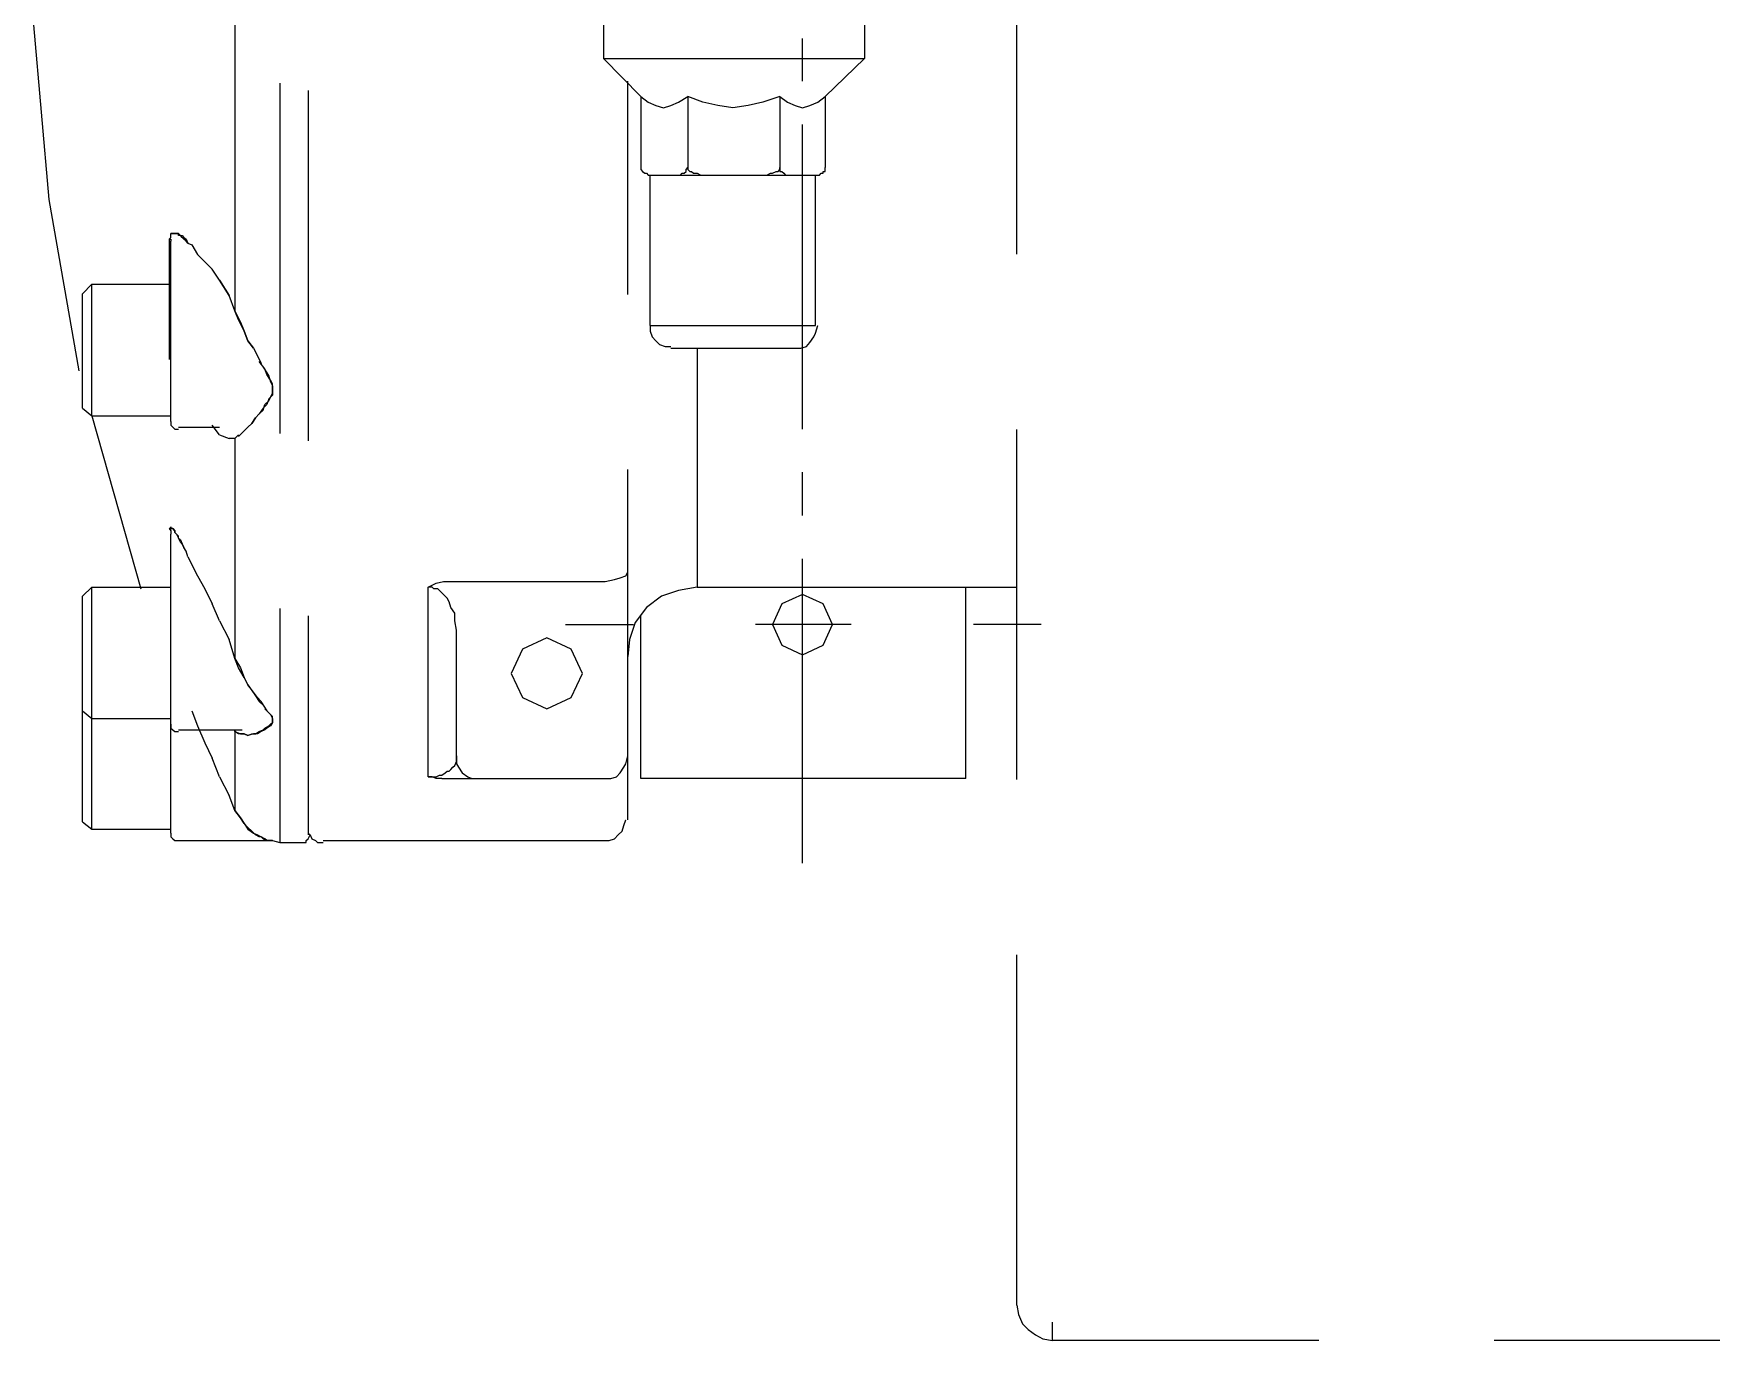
# Model space of a CAD drawing. Header units: inches. Extents: x -229 to 371, y -110 to 269.
# Drawn here: x 11.51 to 23.49, y 201.22 to 210.55 of the extents above; entities that cross this region are included whole.
import ezdxf

# ---------------------------------------------------------------- set-up
doc = ezdxf.new("R2010")
doc.units = ezdxf.units.IN
doc.header["$MEASUREMENT"] = 0
doc.linetypes.add('HIDDEN', pattern=[0.375, 0.25, -0.125])
doc.layers.get('0').update_dxf_attribs({"color": 10})

msp = doc.modelspace()

# ---------------------------------------------------------------- linework, layer by layer
at = {"color": 1, "linetype": 'HIDDEN', "ltscale": 10}
for p, q in [((13.27178, 217.69145), (13.27178, 204.77187)), ((13.47328, 217.63836), (13.47328, 204.82497)), ((18.53088, 201.46992), (18.53088, 212.98124)), ((15.57986, 210.84989), (15.57986, 210.36699)), ((17.44473, 210.84989), (17.44473, 210.36699)), ((12.94942, 210.71336), (12.94942, 208.56684)), ((11.5131, 210.60717), (11.62131, 209.36073)), ((17.00126, 210.20518), (17.00126, 210.5111)), ((15.57986, 210.36699), (15.84735, 210.09646)), ((15.57986, 210.36699), (17.44473, 210.36699)), ((17.44473, 210.36699), (17.16257, 210.09646)), ((15.7538, 204.93368), (15.7538, 210.20518)), ((15.84735, 210.09646), (15.84735, 209.58827)), ((15.84735, 210.09646), (15.90019, 210.05601)), ((15.90019, 210.05601), (15.95556, 210.03072)), ((16.0615, 210.03072), (16.11661, 210.05601)), ((16.11661, 210.05601), (16.18235, 210.09646)), ((16.18235, 210.09646), (16.18235, 209.58827)), ((16.29056, 210.05601), (16.18235, 210.09646)), ((16.39675, 210.03072), (16.29056, 210.05601)), ((16.71911, 210.05601), (16.61317, 210.03072)), ((16.83996, 210.09646), (16.71911, 210.05601)), ((16.83996, 210.09646), (16.83996, 209.58827)), ((16.83996, 210.09646), (16.89305, 210.05601)), ((16.89305, 210.05601), (16.94817, 210.03072)), ((17.05436, 210.03072), (17.10948, 210.05601)), ((17.10948, 210.05601), (17.16257, 210.09646)), ((17.16257, 210.09646), (17.16257, 209.58827)), ((15.95556, 210.03072), (16.0084, 210.01555)), ((16.0084, 210.01555), (16.0615, 210.03072)), ((16.50496, 210.01555), (16.39675, 210.03072)), ((16.61317, 210.03072), (16.50496, 210.01555)), ((16.94817, 210.03072), (17.00126, 210.01555)), ((17.00126, 210.01555), (17.05436, 210.03072)), ((17.00126, 207.72239), (17.00126, 209.89672)), ((15.84735, 209.58827), (15.84735, 209.57563)), ((15.84735, 209.57563), (15.85999, 209.56046)), ((16.16971, 209.57563), (16.18235, 209.58827)), ((16.16971, 209.56046), (16.16971, 209.57563)), ((16.18235, 209.58827), (16.18235, 209.57563)), ((16.18235, 209.57563), (16.19727, 209.56046)), ((16.82732, 209.56046), (16.83996, 209.57563)), ((16.83996, 209.57563), (16.83996, 209.58827)), ((16.83996, 209.58827), (16.83996, 209.57563)), ((16.83996, 209.57563), (16.83996, 209.56046)), ((17.16257, 209.57563), (17.16257, 209.58827)), ((17.16257, 209.56046), (17.16257, 209.57563)), ((15.85999, 209.56046), (15.87491, 209.54782)), ((15.85999, 209.56046), (15.85999, 209.56046)), ((15.87491, 209.54782), (15.88755, 209.54782)), ((15.88755, 209.54782), (15.90019, 209.53518)), ((15.90019, 209.53518), (15.90019, 209.53518)), ((15.90019, 209.53518), (15.91511, 209.53518)), ((15.91511, 208.46065), (15.91511, 209.53518)), ((15.91511, 209.53518), (15.92775, 209.53518)), ((15.92775, 209.53518), (17.09456, 209.53518)), ((16.1017, 209.53518), (16.11661, 209.53518)), ((16.11661, 209.53518), (16.12951, 209.53518)), ((16.12951, 209.53518), (16.14215, 209.54782)), ((16.14215, 209.54782), (16.15707, 209.54782)), ((16.15707, 209.54782), (16.16971, 209.56046)), ((16.16971, 209.56046), (16.16971, 209.56046)), ((16.19727, 209.56046), (16.20991, 209.56046)), ((16.20991, 209.56046), (16.2228, 209.54782)), ((16.2228, 209.54782), (16.25036, 209.54782)), ((16.25036, 209.54782), (16.2759, 209.53518)), ((16.2759, 209.53518), (16.30346, 209.53518)), ((16.30346, 209.53518), (16.33101, 209.53518)), ((16.69357, 209.53518), (16.71911, 209.53518)), ((16.71911, 209.53518), (16.74667, 209.53518)), ((16.74667, 209.53518), (16.7722, 209.54782)), ((16.7722, 209.54782), (16.78712, 209.54782)), ((16.78712, 209.54782), (16.8124, 209.56046)), ((16.8124, 209.56046), (16.82732, 209.56046)), ((16.83996, 209.56046), (16.85285, 209.56046)), ((16.85285, 209.56046), (16.86777, 209.54782)), ((16.86777, 209.54782), (16.86777, 209.54782)), ((16.86777, 209.54782), (16.88041, 209.53518)), ((16.88041, 209.53518), (16.89305, 209.53518)), ((16.89305, 209.53518), (16.90797, 209.53518)), ((17.09456, 208.46065), (17.09456, 209.53518)), ((17.09456, 209.53518), (17.10948, 209.53518)), ((17.10948, 209.53518), (17.12212, 209.53518)), ((17.12212, 209.53518), (17.13501, 209.54782)), ((17.13501, 209.54782), (17.14968, 209.54782)), ((17.14968, 209.54782), (17.14968, 209.56046)), ((17.14968, 209.56046), (17.16257, 209.56046)), ((11.62131, 209.36073), (11.83571, 208.13703)), ((12.50596, 209.11801), (12.49332, 209.11801)), ((12.49332, 209.11801), (12.49332, 209.11801)), ((12.49332, 209.10284), (12.49332, 209.11801)), ((12.49332, 209.11801), (12.49332, 209.11801)), ((12.49332, 209.11801), (12.50596, 209.11801)), ((12.49332, 209.0902), (12.49332, 209.10284)), ((12.52088, 209.11801), (12.50596, 209.11801)), ((12.50596, 209.11801), (12.52088, 209.11801)), ((12.53352, 209.11801), (12.52088, 209.11801)), ((12.52088, 209.11801), (12.52088, 209.11801)), ((12.52088, 209.11801), (12.52088, 209.11801)), ((12.52088, 209.11801), (12.53352, 209.11801)), ((12.54641, 209.11801), (12.53352, 209.11801)), ((12.53352, 209.11801), (12.54641, 209.11801)), ((12.54641, 209.10284), (12.54641, 209.11801)), ((12.54641, 209.11801), (12.56108, 209.10284)), ((12.56108, 209.10284), (12.54641, 209.10284)), ((12.57397, 209.0902), (12.56108, 209.10284)), ((12.56108, 209.10284), (12.57397, 209.10284)), ((12.57397, 209.10284), (12.58661, 209.0902)), ((12.48068, 209.07756), (12.49332, 209.0902)), ((12.48068, 209.07756), (12.48068, 208.21794)), ((12.48068, 209.07756), (12.49332, 209.07756)), ((12.49332, 209.07756), (12.49332, 209.06239)), ((12.49332, 207.77549), (12.49332, 209.06239)), ((12.49332, 209.06239), (12.49332, 209.06239)), ((12.58661, 209.07756), (12.57397, 209.0902)), ((12.58661, 209.0902), (12.60153, 209.07756)), ((12.60153, 209.06239), (12.58661, 209.07756)), ((12.60153, 209.07756), (12.61417, 209.04975)), ((12.61417, 209.04975), (12.60153, 209.06239)), ((12.61417, 209.04975), (12.64173, 209.0371)), ((12.64173, 209.0371), (12.68218, 208.96884)), ((12.68218, 208.96884), (12.73502, 208.91575)), ((12.73502, 208.91575), (12.78812, 208.86265)), ((12.84121, 208.78427), (12.78812, 208.86265)), ((11.86327, 208.6882), (11.929, 208.75646)), ((11.929, 207.81594), (11.929, 208.75646)), ((11.929, 208.75646), (12.49332, 208.75646)), ((12.84121, 208.78427), (12.90922, 208.67556)), ((12.90922, 208.67556), (12.84121, 208.78427)), ((11.86327, 207.87156), (11.86327, 208.6882)), ((12.94942, 208.56684), (12.90922, 208.67556)), ((12.94942, 208.56684), (12.98962, 208.48594)), ((12.97698, 208.50111), (12.94942, 208.56684)), ((13.01718, 208.4202), (12.97698, 208.50111)), ((12.98962, 208.48594), (13.01718, 208.4202)), ((13.01718, 208.4202), (13.04272, 208.35194)), ((13.04272, 208.35194), (13.01718, 208.4202)), ((15.91511, 208.46065), (17.09456, 208.46065)), ((15.91511, 208.46065), (15.91511, 208.4202)), ((15.91511, 208.4202), (15.92775, 208.37975)), ((15.92775, 208.37975), (15.95556, 208.35194)), ((17.05436, 208.33929), (17.08192, 208.37975)), ((17.08192, 208.37975), (17.09456, 208.40756)), ((17.09456, 208.40756), (17.10948, 208.46065)), ((17.10948, 208.46065), (17.10948, 208.46065)), ((13.04272, 208.35194), (13.08317, 208.29884)), ((13.08317, 208.29884), (13.04272, 208.35194)), ((13.08317, 208.29884), (13.11073, 208.24575)), ((15.95556, 208.35194), (15.98085, 208.32665)), ((15.98085, 208.32665), (16.0213, 208.31148)), ((16.0213, 208.31148), (16.0615, 208.31148)), ((16.0615, 208.31148), (16.0615, 208.31148)), ((16.0615, 208.29884), (16.94817, 208.29884)), ((16.25036, 208.29884), (16.25036, 206.59477)), ((16.94817, 208.29884), (16.98862, 208.29884)), ((16.98862, 208.29884), (17.02882, 208.31148)), ((17.02882, 208.31148), (17.05436, 208.33929)), ((11.83571, 208.13703), (11.83571, 208.13703)), ((13.11073, 208.24575), (13.13828, 208.19013)), ((13.16357, 208.1522), (13.12337, 208.2053)), ((13.15093, 208.16484), (13.17848, 208.12439)), ((13.17848, 208.11175), (13.16357, 208.1522)), ((13.17848, 208.12439), (13.19113, 208.09911)), ((13.20402, 208.0713), (13.17848, 208.11175)), ((13.19113, 208.09911), (13.20402, 208.05865)), ((13.21894, 208.04601), (13.20402, 208.0713)), ((13.20402, 208.05865), (13.21894, 208.03084)), ((13.21894, 208.00556), (13.21894, 208.04601)), ((13.21894, 208.03084), (13.21894, 208.00556)), ((13.15093, 207.85639), (13.16357, 207.89684)), ((13.17848, 207.89684), (13.15093, 207.87156)), ((13.16357, 207.89684), (13.19113, 207.92465)), ((13.19113, 207.9373), (13.17848, 207.89684)), ((13.21894, 207.96511), (13.19113, 207.9373)), ((13.19113, 207.92465), (13.20402, 207.94994)), ((13.20402, 207.94994), (13.21894, 207.97775)), ((13.21894, 207.97775), (13.21894, 208.00556)), ((13.21894, 208.00556), (13.21894, 207.96511)), ((11.86327, 207.87156), (11.929, 207.81594)), ((11.929, 207.81594), (12.49332, 207.81594)), ((11.929, 207.81594), (12.27892, 206.58213)), ((12.49332, 207.77549), (12.49332, 207.7502)), ((13.07027, 207.76284), (13.09783, 207.8033)), ((13.09783, 207.8033), (13.07027, 207.76284)), ((13.09783, 207.8033), (13.12337, 207.83111)), ((13.12337, 207.83111), (13.09783, 207.8033)), ((13.15093, 207.87156), (13.12337, 207.83111)), ((13.12337, 207.83111), (13.15093, 207.85639)), ((12.49332, 207.7502), (12.49332, 207.7502)), ((12.49332, 207.7502), (12.50596, 207.73503)), ((12.50596, 207.73503), (12.52088, 207.72239)), ((12.52088, 207.72239), (12.52088, 207.72239)), ((12.52088, 207.72239), (12.54641, 207.72239)), ((12.54641, 207.73503), (12.84121, 207.73503)), ((12.54641, 207.72239), (12.54641, 207.72239)), ((12.84121, 207.68194), (12.78812, 207.7502)), ((12.84121, 207.68194), (12.90922, 207.65413)), ((12.94942, 207.65413), (12.90922, 207.65413)), ((12.94942, 207.65413), (12.97698, 207.68194)), ((12.94942, 207.65413), (12.94942, 206.08406)), ((13.00252, 207.69458), (12.97698, 207.6693)), ((13.04272, 207.73503), (13.00252, 207.69458)), ((13.04272, 207.73503), (13.07027, 207.76284)), ((17.00126, 207.10549), (17.00126, 207.41394)), ((12.48068, 207.01194), (12.49332, 206.99677)), ((12.49332, 207.01194), (12.48068, 207.01194)), ((12.49332, 207.02458), (12.49332, 207.01194)), ((12.49332, 207.01194), (12.49332, 207.02458)), ((12.49332, 207.02458), (12.49332, 207.01194)), ((12.49332, 207.01194), (12.49332, 207.01194)), ((12.49332, 207.01194), (12.50596, 207.01194)), ((12.50596, 207.01194), (12.49332, 207.01194)), ((12.49332, 207.01194), (12.49332, 207.01194)), ((12.49332, 206.99677), (12.49332, 206.98413)), ((12.49332, 206.98413), (12.49332, 206.97149)), ((12.49332, 204.83761), (12.49332, 206.97149)), ((12.50596, 207.01194), (12.52088, 206.99677)), ((12.52088, 206.99677), (12.50596, 207.01194)), ((12.52088, 206.99677), (12.52088, 206.98413)), ((12.52088, 206.98413), (12.52088, 206.99677)), ((12.52088, 206.98413), (12.53352, 206.97149)), ((12.53352, 206.97149), (12.52088, 206.98413)), ((12.53352, 206.97149), (12.54641, 206.94368)), ((12.54641, 206.95885), (12.53352, 206.97149)), ((12.54641, 206.94368), (12.54641, 206.95885)), ((12.54641, 206.94368), (12.56108, 206.93104)), ((12.56108, 206.91839), (12.54641, 206.94368)), ((12.56108, 206.93104), (12.57397, 206.90322)), ((12.57397, 206.90322), (12.56108, 206.91839)), ((12.57397, 206.90322), (12.58661, 206.87794)), ((12.58661, 206.87794), (12.57397, 206.90322)), ((12.60153, 206.85013), (12.58661, 206.87794)), ((12.61417, 206.80968), (12.60153, 206.85013)), ((12.61417, 206.80968), (12.68218, 206.67568)), ((15.74116, 206.67568), (15.7538, 206.70096)), ((17.00126, 204.6227), (17.00126, 206.79704)), ((11.86327, 206.52904), (11.929, 206.59477)), ((11.929, 204.86542), (11.929, 206.59477)), ((11.929, 206.59477), (12.49332, 206.59477)), ((12.27892, 206.58213), (12.27892, 206.58213)), ((12.68218, 206.67568), (12.73502, 206.58213)), ((12.73502, 206.58213), (12.78812, 206.47594)), ((14.33038, 206.59477), (14.38549, 206.62258)), ((14.33038, 205.23961), (14.33038, 206.59477)), ((14.35793, 206.59477), (14.33038, 206.59477)), ((14.37083, 206.58213), (14.35793, 206.59477)), ((14.39839, 206.58213), (14.37083, 206.58213)), ((14.38549, 206.62258), (14.43859, 206.63522)), ((14.41103, 206.56949), (14.39839, 206.58213)), ((14.43859, 206.63522), (14.5066, 206.63522)), ((14.5066, 206.63522), (15.59275, 206.63522)), ((15.59275, 206.63522), (15.66051, 206.64787)), ((15.66051, 206.64787), (15.70096, 206.66051)), ((15.70096, 206.66051), (15.74116, 206.67568)), ((16.25036, 206.59477), (16.11661, 206.56949)), ((16.25036, 206.59477), (18.53088, 206.59477)), ((18.16807, 205.22697), (18.16807, 206.59477)), ((11.86327, 204.91851), (11.86327, 206.52904)), ((12.84121, 206.35458), (12.78812, 206.47594)), ((14.43859, 206.54168), (14.41103, 206.56949)), ((14.46614, 206.51639), (14.43859, 206.54168)), ((14.47904, 206.48858), (14.46614, 206.51639)), ((14.49168, 206.44813), (14.47904, 206.48858)), ((15.99576, 206.52904), (15.88755, 206.44813)), ((16.11661, 206.56949), (15.99576, 206.52904)), ((16.85285, 206.47594), (16.78712, 206.32677)), ((17.00126, 206.54168), (16.85285, 206.47594)), ((17.14968, 206.47594), (17.00126, 206.54168)), ((17.21566, 206.32677), (17.14968, 206.47594)), ((12.84121, 206.35458), (12.90922, 206.22058)), ((14.51924, 206.40768), (14.49168, 206.44813)), ((14.51924, 206.35458), (14.51924, 206.40768)), ((14.53188, 206.28632), (14.51924, 206.35458)), ((15.8069, 206.34194), (15.7667, 206.22058)), ((15.88755, 206.44813), (15.8069, 206.34194)), ((15.84735, 205.22697), (15.84735, 206.39504)), ((12.94942, 206.08406), (12.90922, 206.22058)), ((14.53188, 206.23323), (14.53188, 206.28632)), ((14.53188, 205.38878), (14.53188, 206.23323)), ((15.17685, 206.23323), (15.0029, 206.15232)), ((15.35079, 206.15232), (15.17685, 206.23323)), ((15.31059, 206.32677), (15.79426, 206.32677)), ((15.7667, 206.22058), (15.7538, 206.09923)), ((17.34916, 206.32677), (16.66601, 206.32677)), ((16.78712, 206.32677), (16.85285, 206.18013)), ((17.14968, 206.18013), (17.21566, 206.32677)), ((18.70483, 206.32677), (18.22117, 206.32677)), ((15.0029, 206.15232), (14.92225, 205.97787)), ((15.43145, 205.97787), (15.35079, 206.15232)), ((15.7538, 206.09923), (15.7538, 206.09923)), ((16.85285, 206.18013), (17.00126, 206.11187)), ((17.00126, 206.11187), (17.14968, 206.18013)), ((12.97698, 206.01832), (12.94942, 206.08406)), ((12.94942, 206.08406), (12.98962, 206.01832)), ((13.01718, 205.95006), (12.97698, 206.01832)), ((12.98962, 206.01832), (13.01718, 205.95006)), ((14.92225, 205.97787), (15.0029, 205.80594)), ((15.35079, 205.80594), (15.43145, 205.97787)), ((13.04272, 205.89696), (13.01718, 205.95006)), ((13.01718, 205.95006), (13.04272, 205.89696)), ((13.08317, 205.84387), (13.04272, 205.89696)), ((13.04272, 205.89696), (13.07027, 205.85651)), ((13.07027, 205.85651), (13.09783, 205.81859)), ((13.11073, 205.80594), (13.08317, 205.84387)), ((13.09783, 205.81859), (13.12337, 205.77813)), ((13.13828, 205.77813), (13.11073, 205.80594)), ((13.12337, 205.77813), (13.15093, 205.75032)), ((13.16357, 205.73768), (13.13828, 205.77813)), ((13.15093, 205.75032), (13.17848, 205.70987)), ((15.0029, 205.80594), (15.17685, 205.72504)), ((15.17685, 205.72504), (15.35079, 205.80594)), ((11.86327, 205.70987), (11.929, 205.65678)), ((11.929, 205.65678), (12.49332, 205.65678)), ((12.64173, 205.70987), (12.68218, 205.60368)), ((13.16357, 205.72504), (13.19113, 205.69723)), ((13.20402, 205.68459), (13.17848, 205.70987)), ((13.19113, 205.69723), (13.20402, 205.68459)), ((13.21894, 205.66942), (13.20402, 205.68459)), ((13.20402, 205.68459), (13.21894, 205.65678)), ((13.20402, 205.61632), (13.21894, 205.62896)), ((13.21894, 205.62896), (13.20402, 205.60368)), ((13.21894, 205.64413), (13.21894, 205.66942)), ((13.21894, 205.65678), (13.21894, 205.64413)), ((13.21894, 205.62896), (13.21894, 205.64413)), ((13.21894, 205.64413), (13.21894, 205.62896)), ((12.49332, 205.61632), (12.49332, 205.58851)), ((12.49332, 205.58851), (12.49332, 205.58851)), ((12.49332, 205.58851), (12.50596, 205.57587)), ((12.50596, 205.57587), (12.52088, 205.56323)), ((12.52088, 205.56323), (12.52088, 205.56323)), ((12.52088, 205.56323), (12.54641, 205.56323)), ((12.54641, 205.57587), (13.00252, 205.57587)), ((12.54641, 205.56323), (12.54641, 205.56323)), ((12.68218, 205.60368), (12.73502, 205.48232)), ((12.94942, 205.56323), (12.94942, 205.57587)), ((12.94942, 205.57587), (12.94942, 205.56323)), ((12.94942, 205.56323), (12.94942, 204.99942)), ((12.94942, 205.56323), (12.98962, 205.54806)), ((12.97698, 205.54806), (12.94942, 205.56323)), ((13.01718, 205.54806), (12.97698, 205.54806)), ((12.98962, 205.54806), (13.01718, 205.54806)), ((13.01718, 205.54806), (13.04272, 205.53542)), ((13.04272, 205.53542), (13.01718, 205.54806)), ((13.04272, 205.53542), (13.07027, 205.54806)), ((13.08317, 205.54806), (13.04272, 205.53542)), ((13.07027, 205.54806), (13.09783, 205.54806)), ((13.11073, 205.54806), (13.08317, 205.54806)), ((13.09783, 205.54806), (13.12337, 205.56323)), ((13.13828, 205.56323), (13.11073, 205.54806)), ((13.12337, 205.56323), (13.15093, 205.57587)), ((13.16357, 205.57587), (13.13828, 205.56323)), ((13.15093, 205.57587), (13.16357, 205.58851)), ((13.16357, 205.58851), (13.19113, 205.60368)), ((13.17848, 205.58851), (13.16357, 205.57587)), ((13.20402, 205.60368), (13.17848, 205.58851)), ((13.19113, 205.60368), (13.20402, 205.61632)), ((12.73502, 205.48232), (12.78812, 205.37361)), ((14.53188, 205.38878), (14.53188, 205.33315)), ((14.53188, 205.36096), (14.53188, 205.38878)), ((15.74116, 205.33315), (15.7538, 205.38878)), ((15.7538, 205.38878), (15.7538, 205.38878)), ((12.84121, 205.23961), (12.78812, 205.37361)), ((14.42594, 205.25225), (14.45148, 205.26742)), ((14.45148, 205.26742), (14.46614, 205.28006)), ((14.46614, 205.28006), (14.47904, 205.28006)), ((14.47904, 205.28006), (14.49168, 205.2927)), ((14.49168, 205.2927), (14.5066, 205.30787)), ((14.5066, 205.30787), (14.51924, 205.32051)), ((14.51924, 205.32051), (14.53188, 205.34832)), ((14.53188, 205.34832), (14.53188, 205.36096)), ((14.53188, 205.33315), (14.5468, 205.30787)), ((14.5468, 205.30787), (14.57233, 205.26742)), ((14.57233, 205.26742), (14.61253, 205.23961)), ((15.6734, 205.23961), (15.70096, 205.26742)), ((15.70096, 205.26742), (15.72625, 205.30787)), ((15.72625, 205.30787), (15.74116, 205.33315)), ((12.84121, 205.23961), (12.90922, 205.10561)), ((14.35793, 205.23961), (14.33038, 205.23961)), ((14.33038, 205.23961), (14.35793, 205.23961)), ((14.38549, 205.22697), (14.35793, 205.23961)), ((14.35793, 205.23961), (14.38549, 205.23961)), ((14.38549, 205.23961), (14.41103, 205.25225)), ((14.42594, 205.22697), (14.38549, 205.22697)), ((14.41103, 205.25225), (14.42594, 205.25225)), ((14.42594, 205.22697), (15.59275, 205.22697)), ((14.61253, 205.23961), (14.64009, 205.22697)), ((14.64009, 205.22697), (14.69319, 205.22697)), ((14.69319, 205.22697), (14.69319, 205.22697)), ((15.59275, 205.22697), (15.63295, 205.22697)), ((15.63295, 205.22697), (15.6734, 205.23961)), ((18.16807, 205.22697), (15.84735, 205.22697)), ((12.94942, 204.99942), (12.90922, 205.10561)), ((11.86327, 204.91851), (11.929, 204.86542)), ((12.98962, 204.94632), (12.94942, 204.99942)), ((12.94942, 204.99942), (12.98962, 204.94632)), ((13.01718, 204.90587), (12.98962, 204.94632)), ((12.98962, 204.94632), (13.01718, 204.90587)), ((13.04272, 204.87806), (13.01718, 204.90587)), ((13.01718, 204.90587), (13.04272, 204.86542)), ((15.72625, 204.89323), (15.74116, 204.93368)), ((15.74116, 204.93368), (15.74116, 204.93368)), ((11.929, 204.86542), (12.49332, 204.86542)), ((12.49332, 204.83761), (12.49332, 204.81233)), ((12.49332, 204.81233), (12.49332, 204.81233)), ((12.49332, 204.81233), (12.50596, 204.79716)), ((12.50596, 204.79716), (12.52088, 204.78451)), ((12.52088, 204.78451), (12.52088, 204.78451)), ((12.52088, 204.78451), (12.54641, 204.78451)), ((12.54641, 204.78451), (13.20402, 204.78451)), ((12.54641, 204.78451), (12.54641, 204.78451)), ((13.07027, 204.85278), (13.04272, 204.87806)), ((13.04272, 204.86542), (13.08317, 204.83761)), ((13.09783, 204.82497), (13.07027, 204.85278)), ((13.08317, 204.83761), (13.11073, 204.82497)), ((13.12337, 204.81233), (13.09783, 204.82497)), ((13.11073, 204.82497), (13.13828, 204.81233)), ((13.13828, 204.81233), (13.12337, 204.81233)), ((13.16357, 204.79716), (13.13828, 204.81233)), ((13.13828, 204.81233), (13.15093, 204.79716)), ((13.15093, 204.79716), (13.17848, 204.78451)), ((13.17848, 204.78451), (13.16357, 204.79716)), ((13.19113, 204.78451), (13.17848, 204.78451)), ((13.17848, 204.78451), (13.19113, 204.78451)), ((13.20402, 204.78451), (13.19113, 204.78451)), ((13.19113, 204.78451), (13.20402, 204.78451)), ((13.20402, 204.78451), (13.20402, 204.78451)), ((13.20402, 204.78451), (13.21894, 204.78451)), ((13.21894, 204.78451), (13.20402, 204.78451)), ((13.20402, 204.78451), (13.21894, 204.78451)), ((13.21894, 204.78451), (13.27178, 204.77187)), ((13.21894, 204.78451), (13.21894, 204.78451)), ((13.21894, 204.78451), (13.21894, 204.78451)), ((13.45862, 204.78451), (13.47328, 204.79716)), ((13.45862, 204.77187), (13.45862, 204.78451)), ((13.47328, 204.87806), (13.47328, 204.83761)), ((13.47328, 204.83761), (13.48618, 204.82497)), ((13.47328, 204.79716), (13.48618, 204.82497)), ((13.47328, 204.79716), (13.47328, 204.79716)), ((13.48618, 204.82497), (13.49882, 204.79716)), ((13.48618, 204.82497), (13.48618, 204.82497)), ((13.49882, 204.79716), (13.52638, 204.78451)), ((13.52638, 204.78451), (13.53927, 204.77187)), ((13.57947, 204.78451), (15.59275, 204.78451)), ((15.59275, 204.78451), (15.62031, 204.78451)), ((15.62031, 204.78451), (15.66051, 204.79716)), ((15.66051, 204.79716), (15.68605, 204.82497)), ((15.68605, 204.82497), (15.7136, 204.85278)), ((15.7136, 204.85278), (15.72625, 204.89323)), ((13.27178, 204.77187), (13.43308, 204.77187)), ((13.43308, 204.77187), (13.44573, 204.77187)), ((13.44573, 204.77187), (13.45862, 204.77187)), ((13.53927, 204.77187), (13.57947, 204.77187)), ((13.57947, 204.77187), (13.57947, 204.77187)), ((18.53088, 201.46992), (18.54352, 201.40166)), ((18.54352, 201.40166), (18.57108, 201.33592)), ((18.57108, 201.33592), (18.61153, 201.29547)), ((18.78548, 201.21709), (18.78548, 201.34856)), ((18.61153, 201.29547), (18.66438, 201.25754)), ((18.66438, 201.25754), (18.71747, 201.22973)), ((18.71747, 201.22973), (18.78548, 201.21709)), ((28.18745, 201.21709), (18.78548, 201.21709))]:
    msp.add_line(p, q, dxfattribs=at)

doc.saveas('drawing.dxf')
